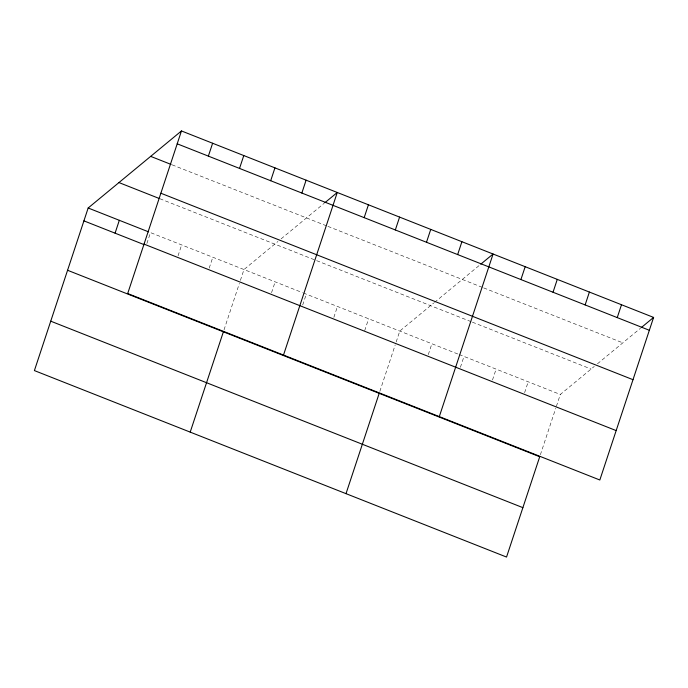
<?xml version="1.0" encoding="UTF-8"?>
<svg xmlns="http://www.w3.org/2000/svg" width="688" height="688" viewBox="0 0 688 688"><rect width="100%" height="100%" fill="white"/><g stroke="black" fill="none" stroke-linecap="round" stroke-linejoin="round"><path stroke-width="0.52" stroke-dasharray="3.44 2.58" d="M146.888 243.5L150.491 232.613L302.402 292.615M178.054 255.807L181.649 244.919M209.212 268.114L212.816 257.235M224.039 329.827L239.39 283.387M240.379 280.42L243.973 269.541L277.935 241.488M271.536 292.727L275.14 281.848M302.694 305.033L306.298 294.154M333.861 317.349L337.455 306.461M364.692 330.644L368.622 318.768M379.845 391.369L395.204 344.929M396.185 341.962L399.78 331.074L433.741 303.03M428.289 354.638L431.883 343.759M460.392 367.323L463.996 356.436M492.496 380L496.1 369.121M524.609 392.685L528.203 381.797M540.372 454.768L555.732 408.328M556.386 406.35L560.307 394.473L594.269 366.429M281.108 238.874L324.177 203.287M434.532 302.376L479.992 264.828M597.442 363.806L640.519 328.228M172.095 164.836L326.929 225.991M327.901 226.369L482.718 287.515M483.69 287.902L622.812 342.848M159.857 198.729L315.663 260.262M316.635 260.649L471.426 321.786M472.398 322.173L591.095 369.052M303.374 293.002L458.156 354.131M459.128 354.518L560.307 394.473"/><path stroke-width="1.03" d="M181.46 130.944L127.693 293.527L599.833 480L653.6 317.417L181.46 130.944L88.167 208L34.4 370.583L506.54 557.056L539.719 456.746L67.57 270.272M115.077 233.172L119.325 220.306M208.361 156.116L212.618 143.25M239.527 168.422L243.784 155.557M270.685 180.729L274.942 167.863M190.206 432.116L223.385 331.805M301.851 193.036L306.1 180.17M283.499 355.06L337.266 192.485L324.951 202.65M364.176 217.649L368.424 204.792M395.333 229.955L399.59 217.098M426.491 242.271L430.748 229.405M346.012 493.657L379.191 393.347M457.658 254.577L461.906 241.712M439.305 416.601L493.072 254.018L480.757 264.192M520.919 279.56L525.176 266.703M553.032 292.245L557.28 279.38M585.135 304.922L589.392 292.065M617.239 317.607L621.496 304.741M641.285 327.591L653.6 317.417M177.203 143.809L649.343 330.283M150.672 156.374L171.123 164.449M160.863 193.216L633.003 379.69M118.955 182.569L158.876 198.342M88.167 208L148.539 231.847M144.033 244.12L616.173 430.593M83.91 220.865L144.291 244.713M50.74 321.176L522.88 507.649"/></g></svg>
